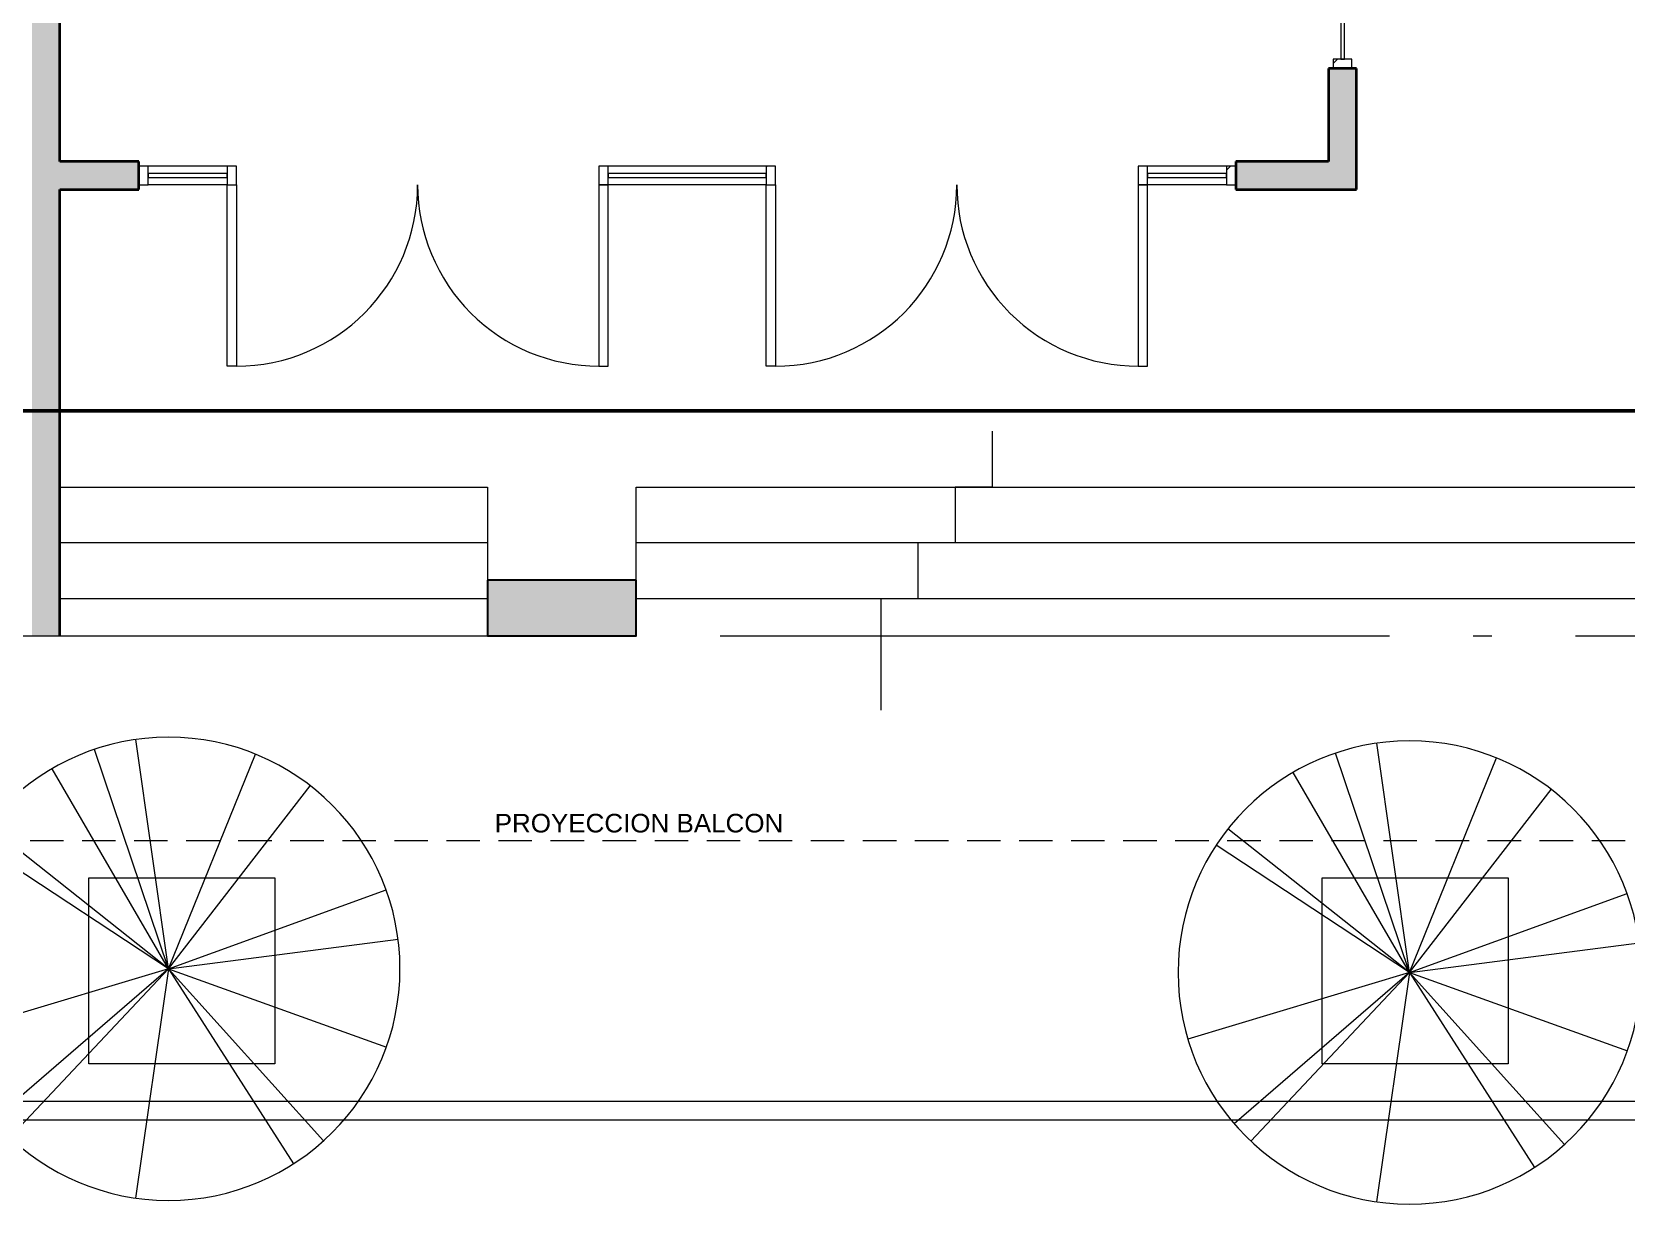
# Model space of a CAD drawing. Header units: metres. Extents: x 42 to 294, y -52 to 32.
# Drawn here: x 51.26 to 59.83, y 4.86 to 11.17 of the extents above; entities that cross this region are included whole.
import ezdxf

# ---------------------------------------------------------------- set-up
doc = ezdxf.new("R2010")
doc.units = ezdxf.units.M
doc.header["$LTSCALE"] = 0.15
doc.linetypes.add('ACAD_ISO02W100', pattern=[15, 12, -3])
doc.linetypes.add('ACAD_ISO04W100', pattern=[30, 24, -3, 0, -3])
doc.layers.get('0').update_dxf_attribs({"lineweight": 20})
for name, color, linetype, lineweight in [('A-----SYP', 6, 'Continuous', 50), ('A-DOORSYM', 1, 'Continuous', 9), ('A-FLOROTM', 6, 'Continuous', 13), ('A-FLORSTM', 2, 'Continuous', 9), ('A-WALL', 2, 'Continuous', 30), ('A-WALLCWM', 6, 'Continuous', 9), ('Accesorios', 4, 'Continuous', 20), ('L-PLNTBEM', 3, 'Continuous', 9), ('PROYECCIONES', 7, 'ACAD_ISO02W100', 9), ('S-COLSPRM', 6, 'Continuous', 9), ('S-GRIDIDM', 1, 'Continuous', 20)]:
    doc.layers.add(name, color=color, linetype=linetype, lineweight=lineweight)
doc.layers.add('Hatch', color=8, linetype='Continuous')
doc.layers.add('MUROS', color=11, linetype='Continuous')
doc.styles.get("Standard").update_dxf_attribs({"font": 'arial.ttf', "height": 0.15})

# ---------------------------------------------------------------- blocks, each defined once
blk = doc.blocks.new('Panel de sistema - Acristalado-157-01 PBaja')
at = {"layer": 'A-WALLCWM'}
for p, q in [((0.55, 0.01), (-0.55, 0.01)), ((-0.55, 0.01), (-0.55, -0.01)), ((0.55, -0.01), (0.55, 0.01)), ((-0.55, -0.01), (0.55, -0.01))]:
    blk.add_line(p, q, dxfattribs=at)
blk = doc.blocks.new('Montante rectangular - Montante rectangular - 5x10 cm Aluminio-153-01 PBaja')
at = {"layer": 'A-WALLCWM'}
h = blk.add_hatch(dxfattribs=at)
h.set_pattern_fill('FP1_9', color=256, style=0, pattern_type=2)
h.set_pattern_definition([(135, (-0.049, -0.138), (-0.25173, -0.25173), []), (135, (-0.43, -0.138), (-0.25173, -0.25173), [])])
h.paths.add_polyline_path([(-0.05, 0.05), (-0.05, -0.05), (0, -0.05), (0, 0.05)], flags=0)
at = {"layer": 'A-WALLCWM', "lineweight": 13}
for p, q in [((-0.05, 0.05), (-0.05, -0.05)), ((0, 0.05), (-0.05, 0.05)), ((0, -0.05), (0, 0.05)), ((-0.05, -0.05), (0, -0.05))]:
    blk.add_line(p, q, dxfattribs=at)
blk = doc.blocks.new('RPC Tree - Deciduous - Red Ash - 4_5-152-01 PBaja')
at = {"layer": 'L-PLNTBEM'}
for q in [(-0.1765, 1.2324), (-0.3982, 1.1796), (0.4681, 1.1536), (-0.6262, 1.076), (0.7619, 0.9846), (-0.9764, 0.7724), (-1.04, 0.6844), (1.1704, 0.4245), (1.2348, 0.159), (-1.1923, -0.3582), (-0.9429, -0.8129), (-0.853, -0.9069), (-0.1769, -1.2323), (0.6721, -1.048), (0.8336, -0.9247), (1.1717, -0.4207)]:
    blk.add_line((0, 0), q, dxfattribs=at)
for start, end in [(360, 180), (180, 360)]:
    blk.add_arc((0, 0), 1.245, start, end, dxfattribs=at)
blk = doc.blocks.new('Panel de sistema - Acristalado-72-01 PBaja')
at = {"layer": 'A-WALLCWM'}
for p, q in [((0.2125, 0.01), (-0.2125, 0.01)), ((-0.2125, 0.01), (-0.2125, -0.01)), ((0.2125, -0.01), (0.2125, 0.01)), ((-0.2125, -0.01), (0.2125, -0.01))]:
    blk.add_line(p, q, dxfattribs=at)
blk = doc.blocks.new('Dbl Glass _2_ - Puerta doble - vidrio-69-01 PBaja')
at = {"layer": 'A-DOORSYM', "lineweight": 13}
for p, q in [((-0.975, 0.05), (-0.975, 1.025)), ((0.975, 0.05), (0.975, 1.025))]:
    blk.add_line(p, q, dxfattribs=at)
at = {"layer": 'A-DOORSYM'}
for centre, start, end in [((-0.975, 0.05), 360, 90), ((0.975, 0.05), 90, 180)]:
    blk.add_arc(centre, 0.975, start, end, dxfattribs=at)
blk = doc.blocks.new('Panel de sistema - Acristalado-71-01 PBaja')
at = {"layer": 'A-WALLCWM'}
for p, q in [((0.2125, 0.01), (-0.2125, 0.01)), ((-0.2125, 0.01), (-0.2125, -0.01)), ((0.2125, -0.01), (0.2125, 0.01)), ((-0.2125, -0.01), (0.2125, -0.01))]:
    blk.add_line(p, q, dxfattribs=at)
blk = doc.blocks.new('Panel de sistema - Acristalado-70-01 PBaja')
at = {"layer": 'A-WALLCWM'}
for p, q in [((0.425, 0.01), (-0.425, 0.01)), ((-0.425, 0.01), (-0.425, -0.01)), ((0.425, -0.01), (0.425, 0.01)), ((-0.425, -0.01), (0.425, -0.01))]:
    blk.add_line(p, q, dxfattribs=at)
blk = doc.blocks.new('Montante rectangular - Montante rectangular - 5x10 cm Aluminio-68-01 PBaja')
at = {"layer": 'A-WALLCWM'}
h = blk.add_hatch(dxfattribs=at)
h.set_pattern_fill('FP1_32', color=256, style=0, pattern_type=2)
h.set_pattern_definition([(45, (-0.132, 0.055), (-0.25173, 0.25173), []), (45, (-0.132, 0.436), (-0.25173, 0.25173), [])])
h.paths.add_polyline_path([(-0.05, 0.05), (-0.05, -0.05), (0, -0.05), (0, 0.05)], flags=0)
at = {"layer": 'A-WALLCWM', "lineweight": 13}
for p, q in [((-0.05, 0.05), (-0.05, -0.05)), ((0, 0.05), (-0.05, 0.05)), ((0, -0.05), (0, 0.05)), ((-0.05, -0.05), (0, -0.05))]:
    blk.add_line(p, q, dxfattribs=at)
blk = doc.blocks.new('Montante rectangular - Montante rectangular - 5x10 cm Aluminio-67-01 PBaja')
at = {"layer": 'A-WALLCWM'}
h = blk.add_hatch(dxfattribs=at)
h.set_pattern_fill('FP1_33', color=256, style=0, pattern_type=2)
h.set_pattern_definition([(135, (0.073, 0.055), (-0.25173, -0.25173), []), (135, (0.073, 0.436), (-0.25173, -0.25173), [])])
h.paths.add_polyline_path([(-0.05, 0.05), (0, 0.05), (0, -0.05), (-0.05, -0.05)], flags=0)
at = {"layer": 'A-WALLCWM', "lineweight": 13}
for p, q in [((-0.05, 0.05), (0, 0.05)), ((-0.05, -0.05), (-0.05, 0.05)), ((0, 0.05), (0, -0.05)), ((0, -0.05), (-0.05, -0.05))]:
    blk.add_line(p, q, dxfattribs=at)
blk = doc.blocks.new('Montante rectangular - Montante rectangular - 5x10 cm Aluminio-66-01 PBaja')
at = {"layer": 'A-WALLCWM'}
h = blk.add_hatch(dxfattribs=at)
h.set_pattern_fill('FP1_34', color=256, style=0, pattern_type=2)
h.set_pattern_definition([(135, (0.078, 0.055), (-0.25173, -0.25173), []), (135, (0.078, 0.436), (-0.25173, -0.25173), [])])
h.paths.add_polyline_path([(-0.025, 0.05), (0.025, 0.05), (0.025, -0.05), (-0.025, -0.05)], flags=0)
at = {"layer": 'A-WALLCWM', "lineweight": 13}
for p, q in [((-0.025, 0.05), (0.025, 0.05)), ((-0.025, -0.05), (-0.025, 0.05)), ((0.025, 0.05), (0.025, -0.05)), ((0.025, -0.05), (-0.025, -0.05))]:
    blk.add_line(p, q, dxfattribs=at)
blk = doc.blocks.new('Montante rectangular - Montante rectangular - 5x10 cm Aluminio-65-01 PBaja')
at = {"layer": 'A-WALLCWM'}
h = blk.add_hatch(dxfattribs=at)
h.set_pattern_fill('FP1_35', color=256, style=0, pattern_type=2)
h.set_pattern_definition([(135, (0.127, 0.055), (-0.25173, -0.25173), []), (135, (0.127, 0.436), (-0.25173, -0.25173), [])])
h.paths.add_polyline_path([(-0.025, 0.05), (0.025, 0.05), (0.025, -0.05), (-0.025, -0.05)], flags=0)
at = {"layer": 'A-WALLCWM', "lineweight": 13}
for p, q in [((-0.025, 0.05), (0.025, 0.05)), ((-0.025, -0.05), (-0.025, 0.05)), ((0.025, 0.05), (0.025, -0.05)), ((0.025, -0.05), (-0.025, -0.05))]:
    blk.add_line(p, q, dxfattribs=at)
blk = doc.blocks.new('Montante rectangular - Montante rectangular - 5x10 cm Aluminio-62-01 PBaja')
at = {"layer": 'A-WALLCWM'}
for p, q in [((13.1336, -5.4557), (12.7086, -5.4557)), ((13.1336, -5.5557), (12.7086, -5.5557))]:
    blk.add_line(p, q, dxfattribs=at)
blk = doc.blocks.new('Montante rectangular - Montante rectangular - 5x10 cm Aluminio-63-01 PBaja')
at = {"layer": 'A-WALLCWM'}
for p, q in [((10.6586, -5.4557), (9.8086, -5.4557)), ((10.6586, -5.5557), (9.8086, -5.5557))]:
    blk.add_line(p, q, dxfattribs=at)
blk = doc.blocks.new('Montante rectangular - Montante rectangular - 5x10 cm Aluminio-61-01 PBaja')
at = {"layer": 'A-WALLCWM'}
h = blk.add_hatch(dxfattribs=at)
h.set_pattern_fill('FP1_36', color=256, style=0, pattern_type=2)
h.set_pattern_definition([(135, (0.107, 0.055), (-0.25173, -0.25173), []), (135, (0.107, 0.436), (-0.25173, -0.25173), [])])
h.paths.add_polyline_path([(-0.025, 0.05), (0.025, 0.05), (0.025, -0.05), (-0.025, -0.05)], flags=0)
at = {"layer": 'A-WALLCWM', "lineweight": 13}
for p, q in [((-0.025, 0.05), (0.025, 0.05)), ((-0.025, -0.05), (-0.025, 0.05)), ((0.025, 0.05), (0.025, -0.05)), ((0.025, -0.05), (-0.025, -0.05))]:
    blk.add_line(p, q, dxfattribs=at)
blk = doc.blocks.new('Montante rectangular - Montante rectangular - 5x10 cm Aluminio-60-01 PBaja')
at = {"layer": 'A-WALLCWM'}
h = blk.add_hatch(dxfattribs=at)
h.set_pattern_fill('FP1_37', color=256, style=0, pattern_type=2)
h.set_pattern_definition([(135, (0.098, 0.055), (-0.25173, -0.25173), []), (135, (0.098, 0.436), (-0.25173, -0.25173), [])])
h.paths.add_polyline_path([(-0.025, 0.05), (0.025, 0.05), (0.025, -0.05), (-0.025, -0.05)], flags=0)
at = {"layer": 'A-WALLCWM', "lineweight": 13}
for p, q in [((-0.025, 0.05), (0.025, 0.05)), ((-0.025, -0.05), (-0.025, 0.05)), ((0.025, 0.05), (0.025, -0.05)), ((0.025, -0.05), (-0.025, -0.05))]:
    blk.add_line(p, q, dxfattribs=at)

msp = doc.modelspace()

# ---------------------------------------------------------------- hatches: boundary and pattern name
at = {"layer": 'Hatch', "ltscale": 0.2}
msp.add_hatch(color=256, dxfattribs=at).paths.add_polyline_path([(54.508, 7.9193), (54.508, 8.2193), (53.708, 8.2193), (53.708, 7.9193)])
at = {"layer": 'MUROS', "ltscale": 0.1}
h = msp.add_hatch(color=256, dxfattribs=at)
h.paths.add_polyline_path([(54.533, 25.0943), (54.633, 25.0943), (54.633, 25.2443), (54.583, 25.2443), (54.533, 25.2443), (54.533, 27.4693), (54.233, 27.4693), (54.233, 23.9693), (54.533, 23.9693)])
h.paths.add_polyline_path([(58.933, 27.9193), (55.133, 27.9193), (55.133, 27.7693), (58.933, 27.7693)])
h.paths.add_polyline_path([(60.033, 27.0193), (59.733, 27.0193), (59.733, 26.8443), (59.683, 26.8443), (59.683, 26.7443), (59.733, 26.7443), (59.733, 26.0443), (59.733, 25.2443), (58.933, 25.2443), (58.933, 26.7443), (58.983, 26.7443), (58.983, 26.8443), (58.783, 26.8443), (58.783, 26.7443), (58.833, 26.7443), (58.833, 26.0443), (58.833, 25.2443), (58.033, 25.2443), (58.033, 26.7443), (58.083, 26.7443), (58.083, 26.8443), (56.333, 26.8443), (56.333, 26.2443), (56.433, 26.2443), (56.433, 26.7443), (57.933, 26.7443), (57.933, 25.2443), (56.433, 25.2443), (56.433, 25.3443), (56.333, 25.3443), (56.333, 25.2443), (55.533, 25.2443), (55.533, 25.0943), (55.733, 25.0943), (55.733, 24.9943), (55.883, 24.9943), (55.883, 25.0443), (55.883, 25.0943), (56.733, 25.0943), (56.733, 24.1943), (56.883, 24.1943), (56.883, 24.2943), (56.833, 24.2943), (56.833, 24.9943), (56.833, 25.0943), (58.233, 25.0943), (58.233, 24.2943), (57.583, 24.2943), (57.583, 24.1943), (58.983, 24.1943), (58.983, 24.2943), (58.333, 24.2943), (58.333, 25.0943), (59.733, 25.0943), (59.733, 24.2943), (59.683, 24.2943), (59.683, 24.1943), (59.733, 24.1943), (59.733, 23.9443), (60.033, 23.9443)])
h.paths.add_polyline_path([(60.033, 23.3443), (59.733, 23.3443), (59.733, 22.7943), (55.883, 22.7943), (55.883, 24.1943), (55.733, 24.1943), (55.733, 21.5443), (55.883, 21.5443), (55.883, 22.6443), (59.733, 22.6443), (59.733, 22.3943), (60.033, 22.3943)])
h.paths.add_polyline_path([(59.733, 20.6443), (55.883, 20.6443), (55.883, 20.7443), (55.733, 20.7443), (55.733, 20.6443), (55.533, 20.6443), (55.533, 20.4943), (59.733, 20.4943)])
h.paths.add_polyline_path([(59.983, 20.4943), (59.833, 20.4943), (59.833, 20.3943), (59.983, 20.3943)])
h.paths.add_polyline_path([(61.033, 20.7943), (60.033, 20.7943), (60.033, 20.4943), (61.033, 20.4943)])
h.paths.add_polyline_path([(54.633, 20.6443), (54.583, 20.6443), (54.533, 20.6443), (54.533, 20.4943), (54.633, 20.4943)])
h.paths.add_polyline_path([(54.533, 21.9693), (54.233, 21.9693), (54.233, 20.7943), (54.533, 20.7943)])
h.paths.add_polyline_path([(53.733, 20.7943), (53.6805, 20.7943), (53.6805, 20.4943), (53.733, 20.4943)])
h.paths.add_polyline_path([(52.7305, 20.7943), (48.008, 20.7943), (48.008, 20.4943), (51.258, 20.4943), (51.258, 9.1283), (51.408, 9.1283), (51.408, 10.3193), (51.833, 10.3193), (51.833, 10.4693), (51.408, 10.4693), (51.408, 20.4943), (52.7305, 20.4943)])
for points in [[(58.233, 10.4693), (57.733, 10.4693), (57.733, 10.3193), (58.383, 10.3193), (58.383, 10.9693), (58.233, 10.9693)], [(51.408, 9.1283), (51.258, 9.1283), (51.258, 7.9193), (51.408, 7.9193)]]:
    msp.add_hatch(color=256, dxfattribs=at).paths.add_polyline_path(points)

# ---------------------------------------------------------------- linework, layer by layer
at = {"layer": 'A-----SYP'}
for p, q in [((51.408, 9.1283), (47.758, 9.1283)), ((78.9078, 9.1283), (51.408, 9.1283))]:
    msp.add_line(p, q, dxfattribs=at)
at = {"layer": 'A-DOORSYM', "ltscale": 0.1}
for p, q in [((52.308, 9.3693), (52.308, 10.3443)), ((52.308, 10.3443), (52.358, 10.3443)), ((54.358, 10.3443), (54.308, 10.3443)), ((54.358, 9.3693), (54.358, 10.3443)), ((55.208, 9.3693), (55.208, 10.3443)), ((55.208, 10.3443), (55.258, 10.3443)), ((57.258, 10.3443), (57.208, 10.3443)), ((57.258, 9.3693), (57.258, 10.3443)), ((52.358, 9.3693), (52.308, 9.3693)), ((54.308, 9.3693), (54.358, 9.3693)), ((55.258, 9.3693), (55.208, 9.3693)), ((57.208, 9.3693), (57.258, 9.3693))]:
    msp.add_line(p, q, dxfattribs=at)
at = {"layer": 'A-FLOROTM'}
for p, q in [((51.408, 8.7193), (53.708, 8.7193)), ((53.708, 8.7193), (53.708, 8.2193)), ((54.508, 8.2193), (54.508, 8.7193)), ((54.508, 8.7193), (60.608, 8.7193)), ((53.708, 8.2193), (53.7084, 8.2193)), ((53.7084, 8.1193), (53.708, 8.1193)), ((53.7084, 7.9176), (53.7084, 7.9193)), ((54.5084, 7.9176), (53.7084, 7.9176)), ((54.5084, 7.9193), (54.5084, 7.9176)), ((51.5651, 6.6193), (52.5651, 6.6193)), ((51.5651, 5.6193), (51.5651, 6.6193)), ((52.5651, 6.6193), (52.5651, 5.6193)), ((58.1984, 5.6193), (58.1984, 6.6193)), ((58.1984, 6.6193), (59.1984, 6.6193)), ((59.1984, 6.6193), (59.1984, 5.6193)), ((52.5651, 5.6193), (51.5651, 5.6193)), ((59.1984, 5.6193), (58.1984, 5.6193)), ((45.7605, 5.4176), (77.608, 5.4176)), ((45.7605, 5.3176), (77.608, 5.3176))]:
    msp.add_line(p, q, dxfattribs=at)
at = {"layer": 'A-FLORSTM'}
for p, q in [((53.708, 8.4193), (51.408, 8.4193)), ((60.608, 8.4193), (54.508, 8.4193)), ((53.708, 8.1193), (53.708, 8.2193)), ((53.708, 8.1193), (51.408, 8.1193)), ((60.608, 8.1193), (54.5084, 8.1193))]:
    msp.add_line(p, q, dxfattribs=at)
at = {"layer": 'A-WALL', "lineweight": 35}
for p, q in [((51.408, 10.4693), (51.408, 20.4943)), ((58.383, 10.9693), (58.233, 10.9693)), ((58.233, 10.9693), (58.233, 10.4693)), ((58.383, 10.3193), (58.383, 10.9693)), ((51.833, 10.4693), (51.408, 10.4693)), ((51.833, 10.3193), (51.833, 10.4693)), ((58.233, 10.4693), (57.733, 10.4693)), ((57.733, 10.4693), (57.733, 10.3193)), ((51.408, 10.3193), (51.833, 10.3193)), ((51.408, 7.9193), (51.408, 10.3193)), ((57.733, 10.3193), (58.383, 10.3193))]:
    msp.add_line(p, q, dxfattribs=at)
at = {"layer": 'Accesorios'}
for p, q in [((56.4242, 8.7193), (56.4242, 9.0193)), ((56.4242, 8.7193), (56.2242, 8.7193)), ((56.2242, 8.7193), (56.2242, 8.4193)), ((56.2242, 8.4193), (56.0242, 8.4193)), ((56.0242, 8.4193), (56.0242, 8.1193)), ((56.0242, 8.1193), (55.8242, 8.1193)), ((55.8242, 8.1193), (55.8242, 7.5193))]:
    msp.add_line(p, q, dxfattribs=at)
at = {"layer": 'Hatch', "ltscale": 0.2}
for p, q in [((54.508, 8.2193), (53.708, 8.2193)), ((53.708, 8.2193), (53.708, 7.9193)), ((54.508, 7.9193), (54.508, 8.2193)), ((53.708, 7.9193), (54.508, 7.9193))]:
    msp.add_line(p, q, dxfattribs=at)
at = {"layer": 'PROYECCIONES', "ltscale": 0.1}
msp.add_line((47.608, 6.8193), (60.908, 6.8193), dxfattribs=at)
at = {"layer": 'S-COLSPRM'}
for p, q in [((53.7084, 8.2193), (53.7084, 7.9193)), ((54.5084, 8.2193), (53.7084, 8.2193)), ((54.5084, 7.9193), (54.5084, 8.2193)), ((53.7084, 7.9193), (54.5084, 7.9193))]:
    msp.add_line(p, q, dxfattribs=at)
at = {"layer": 'S-GRIDIDM', "linetype": 'ACAD_ISO04W100'}
msp.add_line((45.7605, 7.9193), (77.608, 7.9193), dxfattribs=at)

# ---------------------------------------------------------------- block references
at = {"layer": 'A-WALLCWM'}
for name, p, rotation in [('Panel de sistema - Acristalado-157-01 PBaja', (58.308, 11.5693), 89.99999999999993), ('Montante rectangular - Montante rectangular - 5x10 cm Aluminio-153-01 PBaja', (58.308, 10.9693), 269.9999999999999), ('Panel de sistema - Acristalado-71-01 PBaja', (52.0955, 10.3943), 180), ('Panel de sistema - Acristalado-70-01 PBaja', (54.783, 10.3943), 180), ('Panel de sistema - Acristalado-72-01 PBaja', (57.4705, 10.3943), 180), ('Dbl Glass _2_ - Puerta doble - vidrio-69-01 PBaja', (53.333, 10.3943), 180), ('Dbl Glass _2_ - Puerta doble - vidrio-69-01 PBaja', (56.233, 10.3943), 180)]:
    msp.add_blockref(name, p, dxfattribs=dict(at, rotation=rotation))
at = {"layer": 'A-WALLCWM', "extrusion": (0, 0, -1)}
for name, p in [('Montante rectangular - Montante rectangular - 5x10 cm Aluminio-67-01 PBaja', (-51.833, 10.3943)), ('Montante rectangular - Montante rectangular - 5x10 cm Aluminio-66-01 PBaja', (-52.333, 10.3943)), ('Montante rectangular - Montante rectangular - 5x10 cm Aluminio-60-01 PBaja', (-54.333, 10.3943)), ('Montante rectangular - Montante rectangular - 5x10 cm Aluminio-61-01 PBaja', (-55.233, 10.3943)), ('Montante rectangular - Montante rectangular - 5x10 cm Aluminio-65-01 PBaja', (-57.233, 10.3943))]:
    msp.add_blockref(name, p, dxfattribs=at)
at = {"layer": 'A-WALLCWM'}
for name, p in [('Montante rectangular - Montante rectangular - 5x10 cm Aluminio-62-01 PBaja', (39.1745, 15.8999)), ('Montante rectangular - Montante rectangular - 5x10 cm Aluminio-63-01 PBaja', (44.5495, 15.8999)), ('Montante rectangular - Montante rectangular - 5x10 cm Aluminio-62-01 PBaja', (44.5495, 15.8999)), ('Montante rectangular - Montante rectangular - 5x10 cm Aluminio-68-01 PBaja', (57.733, 10.3943))]:
    msp.add_blockref(name, p, dxfattribs=at)
at = {"layer": 'L-PLNTBEM'}
for p in [(51.993, 6.1293), (58.668, 6.1093)]:
    msp.add_blockref('RPC Tree - Deciduous - Red Ash - 4_5-152-01 PBaja', p, dxfattribs=at)

# ---------------------------------------------------------------- texts
at = {"ltscale": 0.1, "insert": (53.7474, 6.9624), "char_height": 0.1, "width": 2.147718, "attachment_point": 1}
msp.add_mtext('PROYECCION BALCON', dxfattribs=at)

doc.saveas('drawing.dxf')
